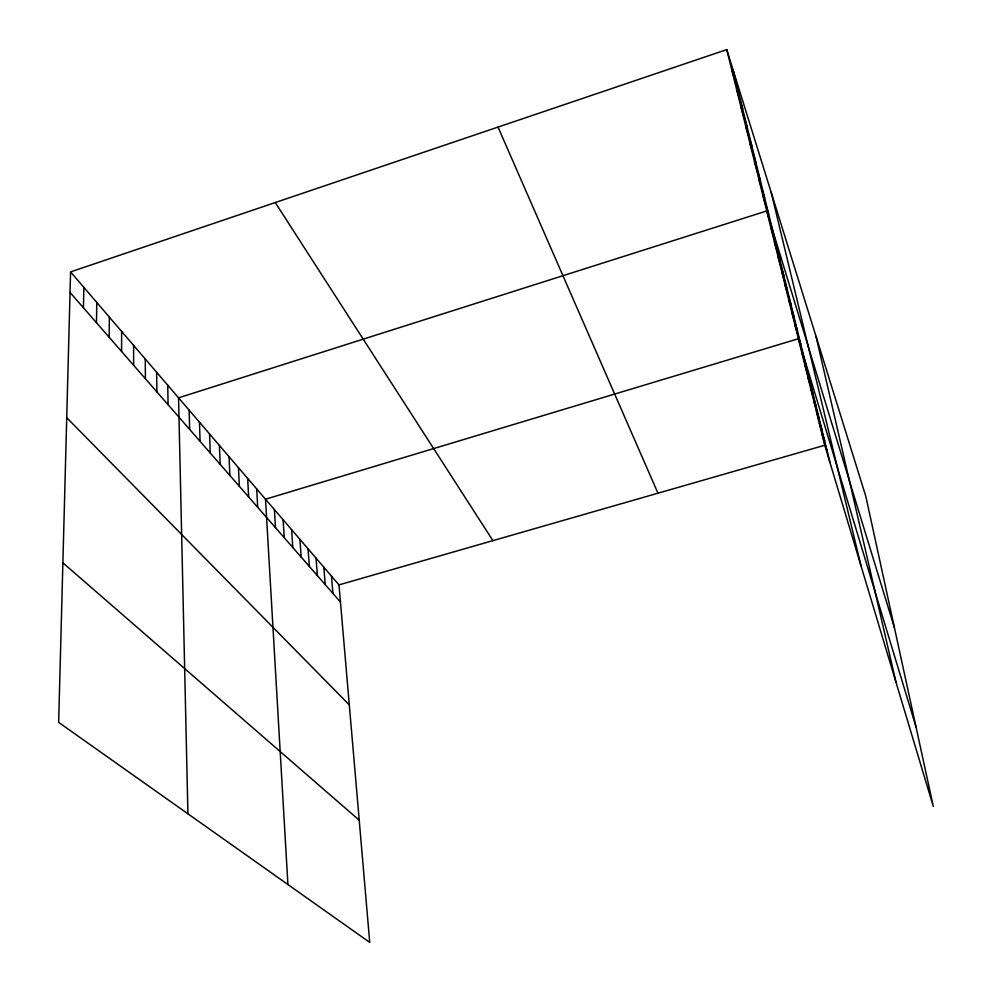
<?xml version="1.0" encoding="UTF-8"?>
<svg xmlns="http://www.w3.org/2000/svg" width="992" height="992" viewBox="0 0 992 992"><rect width="100%" height="100%" fill="white"/><g stroke="black" fill="none" stroke-linecap="round" stroke-linejoin="round"><path stroke-width="1.49" d="M121.582 351.466L121.632 331.44M109.194 337.292L109.368 317.13M96.484 322.735L96.77 302.448M83.44 307.793L83.849 287.382M70.581 271.895L58.664 722.387L369.731 942.4L338.979 584.883L70.581 271.895L726.752 49.6L865.842 496.422L933.336 806.533L824.774 445.247L726.752 49.6M338.979 584.883L824.774 445.247M62.88 562.811L359.216 820.198M66.724 417.694L349.308 704.915M70.035 292.454L340.454 602.07M275.268 202.554L492.925 540.64M498.034 127.088L657.969 493.198M731.699 69.589L737.899 89.54M736.523 89.02L742.673 108.872M741.198 107.905L747.311 127.67M745.748 126.269L751.824 145.936M750.175 144.125L756.202 163.705M754.478 161.51L760.467 180.978M758.669 178.436L764.621 197.805M762.749 194.916L768.664 214.173M894.424 627.725L766.729 210.961L178.56 397.829L187.934 813.812M770.61 226.61L776.438 245.669M774.38 241.862L780.171 260.809M778.075 256.73L783.816 275.578M781.659 271.238L787.375 289.974M785.168 285.386L790.847 304.023M788.59 299.2L794.232 317.725M791.938 312.691L797.531 331.117M795.2 325.86L800.755 344.174M916 726.888L798.386 338.731L265.509 499.212L287.916 884.542M801.598 351.676L807.079 369.768M804.735 364.324L810.166 382.317M807.798 376.687L813.192 394.556M810.786 388.765L816.143 406.522M813.713 400.57L819.032 418.215M816.565 412.114L821.86 429.648M819.367 423.398L824.612 440.832M822.108 434.434L827.316 451.769M732.989 69.626L829.957 462.458M771.206 192.423L861.006 565.812M815.994 336.276L896.012 682.31M331.489 576.141L332.928 593.439M323.838 567.226L325.24 584.635M316.026 558.124L317.39 575.658M308.053 548.824L309.368 566.469M299.906 539.326L301.171 557.095M291.586 529.616L292.801 547.51M283.08 519.696L284.258 537.714M274.387 509.566L275.516 527.707M256.692 488.932L257.697 507.309M247.678 478.429L248.632 496.93M238.477 467.678L239.357 486.316M229.053 456.704L229.871 475.453M219.418 445.458L220.162 464.343M209.56 433.963L210.23 452.972M199.466 422.208L200.074 441.328M189.137 410.155L189.658 429.412M167.735 385.194L168.082 404.711M156.637 372.248L156.885 391.89M145.254 358.98L145.415 378.758M133.598 345.39L133.647 365.292"/></g></svg>
